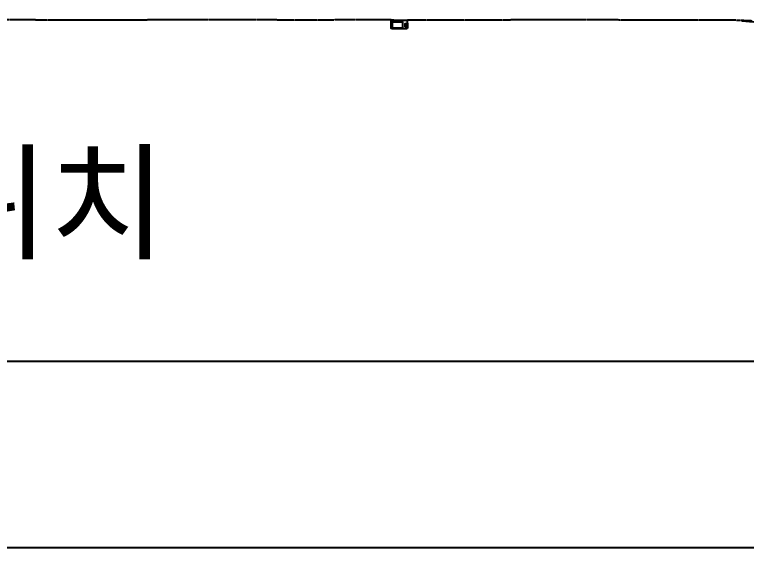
# Model space of a CAD drawing. Header units: millimetres. Extents: x -17369 to 294000, y -718917 to 220315.
# Drawn here: x 273840 to 282072, y -207037 to -200802 of the extents above; entities that cross this region are included whole.
import ezdxf
from ezdxf.enums import TextEntityAlignment as Align
from ezdxf.xclip import XClip

# ---------------------------------------------------------------- set-up
doc = ezdxf.new("R2010")
doc.units = ezdxf.units.MM
doc.header["$LTSCALE"] = 350
doc.header["$XCLIPFRAME"] = 2
doc.linetypes.add('xref key map$0$PHANTOM2', pattern=[1.25, 0.625, -0.125, 0.125, -0.125, 0.125, -0.125])
for name, color, linetype in [('A-TEXT', 7, 'Continuous'), ('xref key map$0$CTR', 8, 'Continuous'), ('xref key map$0$L-건물', 8, 'Continuous')]:
    doc.layers.add(name, color=color, linetype=linetype)
doc.layers.add('N-plot', color=147, linetype='Continuous', plot=False)
doc.styles.add('맑은고딕', font='malgun.ttf')

# ---------------------------------------------------------------- blocks, each defined once
blk = doc.blocks.new('xref key map')
blk.add_lwpolyline([(0, 1551302), (2389260, 1551302), (2389260, 0), (0, 0)], close=True)
at = {"layer": 'xref key map$0$CTR', "linetype": 'xref key map$0$PHANTOM2', "ltscale": 2}
for points in [[(1491655, 442298), (1411814, 442358), (1321863, 442356), (1231818, 442318), (1124236, 442235), (1046805, 442241)], [(1936505, 442325), (1905945, 442330), (1860652, 442385), (1752343, 442136), (1752506, 435779), (1752296, 435287), (1739645, 435269), (1739354, 435467), (1739282, 442375), (1666228, 442299), (1606539, 442388), (1561693, 442371), (1520382, 442276), (1491655, 442298)], [(1739282, 442375), (1752343, 442136)]]:
    blk.add_lwpolyline(points, dxfattribs=at)
at = {"layer": 'xref key map$0$CTR', "linetype": 'xref key map$0$PHANTOM2', "ltscale": 2, "flags": 128}
blk.add_lwpolyline([(2030323, 441497), (2017410, 442056), (2007204, 442250), (1995130, 442313), (1936505, 442325)], dxfattribs=at)
at = {"layer": 'xref key map$0$CTR'}
blk.add_lwpolyline([(2022031, 441589), (2028249, 441167), (2035226, 440463), (2041887, 439528), (2048415, 438029), (2053882, 436253), (2061394, 433753), (2068134, 431044), (2074193, 427954), (2079822, 424588), (2087494, 419182), (2095439, 412825), (2116910, 394708), (2146025, 370196), (2198519, 325614), (2247279, 284294), (2310156, 231446), (2332396, 212629)], dxfattribs=at)
at = {"layer": 'xref key map$0$L-건물'}
for points in [[(1740313, 436066), (1748813, 436066), (1748813, 440566), (1740313, 440566)], [(1750452, 436865), (1752052, 436865), (1752052, 439365), (1750452, 439365)]]:
    blk.add_lwpolyline(points, close=True, dxfattribs=at)

msp = doc.modelspace()

# ---------------------------------------------------------------- linework, layer by layer
at = {"layer": 'N-plot', "color": 250}
msp.add_line((253797.2, -206803.3), (287147, -206803.3), dxfattribs=at)
msp.add_line((253797.2, -206803.3), (287147, -206803.3), dxfattribs=at)

# ---------------------------------------------------------------- texts
at = {"layer": 'A-TEXT', "color": 3, "style": '맑은고딕'}
msp.add_text('신차체공장 증축공사 위치', height=1050, dxfattribs=at).set_placement((260343.1, -202919.2), align=Align.MIDDLE_LEFT)

# ---------------------------------------------------------------- next in the draw order: block references
ref = msp.add_blockref('xref key map', (253797.2, -207036.5), dxfattribs=dict(xscale=0.01395821451102549, yscale=0.01395821451102549, zscale=0.01395821451102549))
XClip(ref).set_block_clipping_path([(-0.0000000075, 167165.6021255665), (2389260.125662934, 1718467.6565462798)])

# ---------------------------------------------------------------- next in the draw order: linework, layer by layer
msp.add_lwpolyline([(253797.2, -204703.2), (253797.2, -204703.2), (287147, -204703.2)])

doc.saveas('drawing.dxf')
